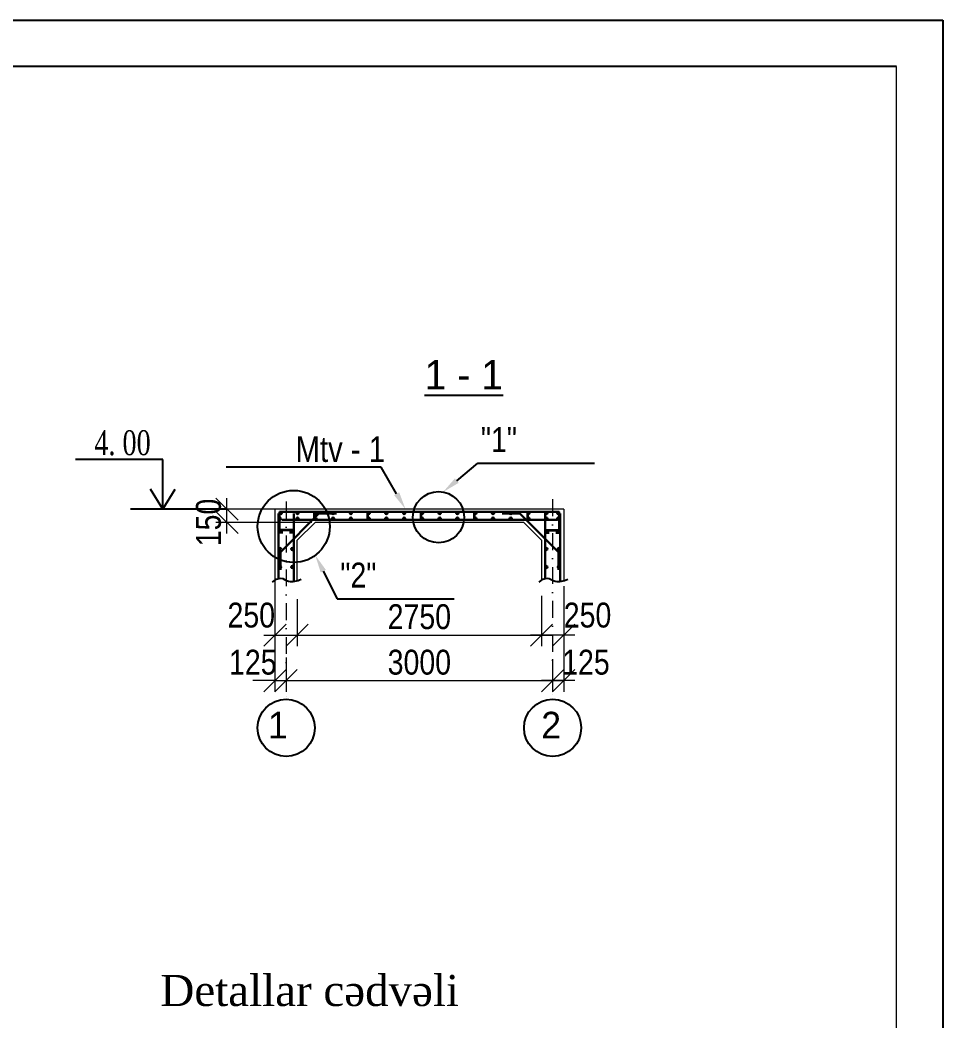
# Model space of a CAD drawing. Header units: millimetres. Extents: x 1177285 to 1225570, y -905119 to -683091.
# Drawn here: x 1215181 to 1225570, y -821580 to -810315 of the extents above; entities that cross this region are included whole.
import ezdxf
from ezdxf import colors
from ezdxf.entities.mleader import LeaderData, LeaderLine
from ezdxf.math import Vec2, Vec3

# ---------------------------------------------------------------- set-up
doc = ezdxf.new("R2010")
doc.units = ezdxf.units.MM
doc.linetypes.add('DASHDOT', pattern=[25.4, 12.7, -6.35, 0, -6.35])
doc.layers.add('Layer3', color=7, linetype='Continuous', lineweight=13)
doc.styles.add('400', font='times.ttf', dxfattribs={"width": 0.75, "height": 300})
doc.styles.get("Standard").update_dxf_attribs({"font": 'a3ar(la).ttf'})
doc.styles.add('style3', font='ARIAAL_.TTF', dxfattribs={"height": 300})
doc.styles.add('style6', font='ARIALN.TTF', dxfattribs={"height": 300})
doc.styles.add('Times New Roman', font='times.ttf')
doc.styles.add('yazitipi', font='ARIALN.TTF')
doc.dimstyles.new('sevda', dxfattribs={"dimscale": 100, "dimtxt": 2.8, "dimasz": 2.5, "dimexe": 1.25, "dimexo": 0.625, "dimtad": 1, "dimtxsty": 'yazitipi', "dimblk": 'OBLIQUE', "dimcen": 2.5, "dimdle": 1.25, "dimclrd": 253, "dimclre": 253, "dimclrt": 73, "dimaunit": 1, "dimadec": 3, "dimazin": 0, "dimtfac": 1, "dimtmove": 1, "dimatfit": 3, "dimfxl": 1, "dimlwd": 13, "dimlwe": 13, "dimarcsym": 0})

# ---------------------------------------------------------------- blocks, each defined once
blk = doc.blocks.new('ntnntyht')
at = {"color": 1, "lineweight": 25}
blk.add_line((1961564, -20955), (2003567, -20955), dxfattribs=at)
at = {"lineweight": 25}
blk.add_line((2003567, -20955), (2003567, -50629), dxfattribs=at)
at = {"color": 1, "lineweight": 25, "ltscale": 15}
blk.add_line((2003045, -21477), (1963653, -21477), dxfattribs=at)
at = {"lineweight": 5, "ltscale": 15}
blk.add_line((2003045, -50106), (2003045, -21477), dxfattribs=at)
blk = doc.blocks.new('_Oblique')
at = {"color": 0, "linetype": 'ByBlock', "lineweight": -2}
blk.add_line((-0.5, -0.5), (0.5, 0.5), dxfattribs=at)
blk = doc.blocks.new('*D216')
at = {"color": 253, "lineweight": 13, "ltscale": 5, "transparency": 16777216}
for p, q in [((1218176, -817489), (1218176, -817875)), ((1221176, -817508), (1221176, -817875)), ((1218051, -817750), (1221301, -817750))]:
    blk.add_line(p, q, dxfattribs=at)
at = {"layer": 'Defpoints', "color": 0, "lineweight": 30, "ltscale": 5, "transparency": 16777216}
for p in [(1218176, -817426), (1221176, -817445), (1221176, -817750)]:
    blk.add_point(p, dxfattribs=at)
at = {"color": 253, "lineweight": 13, "ltscale": 5, "transparency": 16777216, "xscale": 250, "yscale": 250, "zscale": 250, "rotation": 180}
blk.add_blockref('_Oblique', (1218176, -817750), dxfattribs=at)
at = {"color": 253, "lineweight": 13, "ltscale": 5, "transparency": 16777216, "xscale": 250, "yscale": 250, "zscale": 250}
blk.add_blockref('_Oblique', (1221176, -817750), dxfattribs=at)
at = {"color": 73, "ltscale": 5, "transparency": 16777216, "insert": (1219676, -817544), "char_height": 280, "attachment_point": 5, "style": 'yazitipi'}
blk.add_mtext('3000', dxfattribs=at)
blk = doc.blocks.new('*D217')
at = {"color": 253, "lineweight": 13, "ltscale": 15, "transparency": 16777216}
for p, q in [((1218051, -816553), (1218051, -817875)), ((1218176, -817587), (1218176, -817875)), ((1218051, -817750), (1217801, -817750)), ((1218051, -817750), (1218176, -817750)), ((1218176, -817750), (1218426, -817750))]:
    blk.add_line(p, q, dxfattribs=at)
at = {"layer": 'Defpoints', "color": 0, "lineweight": 30, "ltscale": 15, "transparency": 16777216}
for p in [(1218051, -816490), (1218176, -817525), (1218176, -817750)]:
    blk.add_point(p, dxfattribs=at)
at = {"color": 253, "lineweight": 13, "ltscale": 15, "transparency": 16777216, "xscale": 250, "yscale": 250, "zscale": 250}
blk.add_blockref('_Oblique', (1218051, -817750), dxfattribs=at)
at = {"color": 253, "lineweight": 13, "ltscale": 15, "transparency": 16777216, "xscale": 250, "yscale": 250, "zscale": 250, "rotation": 180}
blk.add_blockref('_Oblique', (1218176, -817750), dxfattribs=at)
at = {"color": 73, "ltscale": 15, "transparency": 16777216, "insert": (1217801, -817544), "char_height": 280, "attachment_point": 5, "style": 'yazitipi'}
blk.add_mtext('125', dxfattribs=at)
blk = doc.blocks.new('*D218')
at = {"color": 253, "lineweight": 13, "ltscale": 15, "transparency": 16777216}
for p, q in [((1221301, -816687), (1221301, -817875)), ((1221176, -817508), (1221176, -817875)), ((1221426, -817750), (1221051, -817750))]:
    blk.add_line(p, q, dxfattribs=at)
at = {"layer": 'Defpoints', "color": 0, "lineweight": 30, "ltscale": 15, "transparency": 16777216}
for p in [(1221301, -816624), (1221176, -817445), (1221176, -817750)]:
    blk.add_point(p, dxfattribs=at)
at = {"color": 253, "lineweight": 13, "ltscale": 15, "transparency": 16777216, "xscale": 250, "yscale": 250, "zscale": 250, "rotation": 180}
blk.add_blockref('_Oblique', (1221176, -817750), dxfattribs=at)
at = {"color": 253, "lineweight": 13, "ltscale": 15, "transparency": 16777216, "xscale": 250, "yscale": 250, "zscale": 250}
blk.add_blockref('_Oblique', (1221301, -817750), dxfattribs=at)
at = {"color": 73, "ltscale": 15, "transparency": 16777216, "insert": (1221551, -817544), "char_height": 280, "attachment_point": 5, "style": 'yazitipi'}
blk.add_mtext('125', dxfattribs=at)
blk = doc.blocks.new('*D219')
at = {"color": 253, "lineweight": 13, "ltscale": 15, "transparency": 16777216}
for p, q in [((1217510, -816095), (1217510, -815695)), ((1218439, -815820), (1217385, -815820)), ((1218464, -815970), (1217385, -815970))]:
    blk.add_line(p, q, dxfattribs=at)
at = {"layer": 'Defpoints', "color": 0, "lineweight": 30, "ltscale": 15, "transparency": 16777216}
for p in [(1217510, -815820), (1218501, -815820), (1218526, -815970)]:
    blk.add_point(p, dxfattribs=at)
at = {"color": 253, "lineweight": 13, "ltscale": 15, "transparency": 16777216, "xscale": 250, "yscale": 250, "zscale": 250}
for p, rotation in [((1217510, -815820), 90), ((1217510, -815970), 270)]:
    blk.add_blockref('_Oblique', p, dxfattribs=dict(at, rotation=rotation))
at = {"color": 73, "ltscale": 15, "transparency": 16777216, "insert": (1217304, -815970), "char_height": 280, "attachment_point": 5, "rotation": 90, "style": 'yazitipi'}
blk.add_mtext('150', dxfattribs=at)
blk = doc.blocks.new('*D220')
at = {"color": 253, "lineweight": 13, "ltscale": 15, "transparency": 16777216}
for p, q in [((1218301, -816834), (1218301, -817363)), ((1218051, -816885), (1218051, -817363)), ((1217926, -817238), (1218426, -817238))]:
    blk.add_line(p, q, dxfattribs=at)
at = {"layer": 'Defpoints', "color": 0, "lineweight": 30, "ltscale": 15, "transparency": 16777216}
for p in [(1218051, -816822), (1218301, -816772), (1218301, -817238)]:
    blk.add_point(p, dxfattribs=at)
at = {"color": 253, "lineweight": 13, "ltscale": 15, "transparency": 16777216, "xscale": 250, "yscale": 250, "zscale": 250, "rotation": 180}
blk.add_blockref('_Oblique', (1218051, -817238), dxfattribs=at)
at = {"color": 253, "lineweight": 13, "ltscale": 15, "transparency": 16777216, "xscale": 250, "yscale": 250, "zscale": 250}
blk.add_blockref('_Oblique', (1218301, -817238), dxfattribs=at)
at = {"color": 73, "ltscale": 15, "transparency": 16777216, "insert": (1217784, -817014), "char_height": 280, "attachment_point": 5, "style": 'yazitipi'}
blk.add_mtext('250', dxfattribs=at)
blk = doc.blocks.new('*D221')
at = {"color": 253, "lineweight": 13, "ltscale": 15, "transparency": 16777216}
for p, q in [((1221051, -816797), (1221051, -817363)), ((1218301, -816885), (1218301, -817363)), ((1218176, -817238), (1221176, -817238))]:
    blk.add_line(p, q, dxfattribs=at)
at = {"layer": 'Defpoints', "color": 0, "lineweight": 30, "ltscale": 15, "transparency": 16777216}
for p in [(1218301, -816822), (1221051, -816735), (1221051, -817238)]:
    blk.add_point(p, dxfattribs=at)
at = {"color": 253, "lineweight": 13, "ltscale": 15, "transparency": 16777216, "xscale": 250, "yscale": 250, "zscale": 250, "rotation": 180}
blk.add_blockref('_Oblique', (1218301, -817238), dxfattribs=at)
at = {"color": 253, "lineweight": 13, "ltscale": 15, "transparency": 16777216, "xscale": 250, "yscale": 250, "zscale": 250}
blk.add_blockref('_Oblique', (1221051, -817238), dxfattribs=at)
at = {"color": 73, "ltscale": 15, "transparency": 16777216, "insert": (1219676, -817032), "char_height": 280, "attachment_point": 5, "style": 'yazitipi'}
blk.add_mtext('2750', dxfattribs=at)
blk = doc.blocks.new('*D222')
at = {"color": 253, "lineweight": 13, "ltscale": 15, "transparency": 16777216}
for p, q in [((1221051, -816834), (1221051, -817363)), ((1221301, -816885), (1221301, -817363)), ((1221426, -817238), (1220926, -817238))]:
    blk.add_line(p, q, dxfattribs=at)
at = {"layer": 'Defpoints', "color": 0, "lineweight": 30, "ltscale": 15, "transparency": 16777216}
for p in [(1221051, -816772), (1221301, -816822), (1221051, -817238)]:
    blk.add_point(p, dxfattribs=at)
at = {"color": 253, "lineweight": 13, "ltscale": 15, "transparency": 16777216, "xscale": 250, "yscale": 250, "zscale": 250, "rotation": 180}
blk.add_blockref('_Oblique', (1221051, -817238), dxfattribs=at)
at = {"color": 253, "lineweight": 13, "ltscale": 15, "transparency": 16777216, "xscale": 250, "yscale": 250, "zscale": 250}
blk.add_blockref('_Oblique', (1221301, -817238), dxfattribs=at)
at = {"color": 73, "ltscale": 15, "transparency": 16777216, "insert": (1221569, -817014), "char_height": 280, "attachment_point": 5, "style": 'yazitipi'}
blk.add_mtext('250', dxfattribs=at)

msp = doc.modelspace()

# ---------------------------------------------------------------- hatches: boundary and pattern name
at = {"lineweight": 9, "ltscale": 15}
h = msp.add_hatch(dxfattribs=at)
h.set_pattern_fill('ANGLE', color=256, scale=0.95)
h.set_pattern_definition([(0, (262340.232, -93978.238), (0, 6.63575), [4.826, -1.80975]), (90, (262340.232, -93978.238), (-6.63575, 4e-16), [4.826, -1.80975])])
edge = h.paths.add_edge_path()
edge.add_arc((1218104.809, -815927.112), 12.714, 0, 360)
h = msp.add_hatch(dxfattribs=at)
h.set_pattern_fill('ANGLE', color=256, scale=0.95)
h.set_pattern_definition([(0, (262350.822, -93913.667), (0, 6.63575), [4.826, -1.80975]), (90, (262350.822, -93913.667), (-6.63575, 4e-16), [4.826, -1.80975])])
edge = h.paths.add_edge_path()
edge.add_arc((1218115.4, -815862.541), 12.714, 0, 360)
h = msp.add_hatch(dxfattribs=at)
h.set_pattern_fill('ANGLE', color=256, scale=0.95)
h.set_pattern_definition([(0, (262540.232, -93913.667), (0, 6.63575), [4.826, -1.80975]), (90, (262540.232, -93913.667), (-6.63575, 4e-16), [4.826, -1.80975])])
edge = h.paths.add_edge_path()
edge.add_arc((1218304.81, -815862.541), 12.714, 0, 360)
h = msp.add_hatch(dxfattribs=at)
h.set_pattern_fill('ANGLE', color=256, scale=0.95)
h.set_pattern_definition([(0, (262540.232, -93978.238), (0, 6.63575), [4.826, -1.80975]), (90, (262540.232, -93978.238), (-6.63575, 4e-16), [4.826, -1.80975])])
edge = h.paths.add_edge_path()
edge.add_arc((1218304.81, -815927.112), 12.714, 0, 360)
h = msp.add_hatch(dxfattribs=at)
h.set_pattern_fill('ANGLE', color=256, scale=0.95)
h.set_pattern_definition([(0, (262740.232, -93913.667), (0, 6.63575), [4.826, -1.80975]), (90, (262740.232, -93913.667), (-6.63575, 4e-16), [4.826, -1.80975])])
edge = h.paths.add_edge_path()
edge.add_arc((1218504.81, -815862.541), 12.714, 0, 360)
h = msp.add_hatch(dxfattribs=at)
h.set_pattern_fill('ANGLE', color=256, scale=0.95)
h.set_pattern_definition([(0, (262740.232, -93978.238), (0, 6.63575), [4.826, -1.80975]), (90, (262740.232, -93978.238), (-6.63575, 4e-16), [4.826, -1.80975])])
edge = h.paths.add_edge_path()
edge.add_arc((1218504.81, -815927.112), 12.714, 0, 360)
h = msp.add_hatch(dxfattribs=at)
h.set_pattern_fill('ANGLE', color=256, scale=0.95)
h.set_pattern_definition([(0, (262940.232, -93913.667), (0, 6.63575), [4.826, -1.80975]), (90, (262940.232, -93913.667), (-6.63575, 4e-16), [4.826, -1.80975])])
edge = h.paths.add_edge_path()
edge.add_arc((1218704.81, -815862.541), 12.714, 0, 360)
h = msp.add_hatch(dxfattribs=at)
h.set_pattern_fill('ANGLE', color=256, scale=0.95)
h.set_pattern_definition([(0, (262940.232, -93978.238), (0, 6.63575), [4.826, -1.80975]), (90, (262940.232, -93978.238), (-6.63575, 4e-16), [4.826, -1.80975])])
edge = h.paths.add_edge_path()
edge.add_arc((1218704.81, -815927.112), 12.714, 0, 360)
h = msp.add_hatch(dxfattribs=at)
h.set_pattern_fill('ANGLE', color=256, scale=0.95)
h.set_pattern_definition([(0, (263140.232, -93913.667), (0, 6.63575), [4.826, -1.80975]), (90, (263140.232, -93913.667), (-6.63575, 4e-16), [4.826, -1.80975])])
edge = h.paths.add_edge_path()
edge.add_arc((1218904.81, -815862.541), 12.714, 0, 360)
h = msp.add_hatch(dxfattribs=at)
h.set_pattern_fill('ANGLE', color=256, scale=0.95)
h.set_pattern_definition([(0, (263140.232, -93978.238), (0, 6.63575), [4.826, -1.80975]), (90, (263140.232, -93978.238), (-6.63575, 4e-16), [4.826, -1.80975])])
edge = h.paths.add_edge_path()
edge.add_arc((1218904.81, -815927.112), 12.714, 0, 360)
h = msp.add_hatch(dxfattribs=at)
h.set_pattern_fill('ANGLE', color=256, scale=0.95)
h.set_pattern_definition([(0, (263340.232, -93913.667), (0, 6.63575), [4.826, -1.80975]), (90, (263340.232, -93913.667), (-6.63575, 4e-16), [4.826, -1.80975])])
edge = h.paths.add_edge_path()
edge.add_arc((1219104.81, -815862.541), 12.714, 0, 360)
h = msp.add_hatch(dxfattribs=at)
h.set_pattern_fill('ANGLE', color=256, scale=0.95)
h.set_pattern_definition([(0, (263340.232, -93978.238), (0, 6.63575), [4.826, -1.80975]), (90, (263340.232, -93978.238), (-6.63575, 4e-16), [4.826, -1.80975])])
edge = h.paths.add_edge_path()
edge.add_arc((1219104.81, -815927.112), 12.714, 0, 360)
h = msp.add_hatch(dxfattribs=at)
h.set_pattern_fill('ANGLE', color=256, scale=0.95)
h.set_pattern_definition([(0, (263540.232, -93913.667), (0, 6.63575), [4.826, -1.80975]), (90, (263540.232, -93913.667), (-6.63575, 4e-16), [4.826, -1.80975])])
edge = h.paths.add_edge_path()
edge.add_arc((1219304.81, -815862.541), 12.714, 0, 360)
h = msp.add_hatch(dxfattribs=at)
h.set_pattern_fill('ANGLE', color=256, scale=0.95)
h.set_pattern_definition([(0, (263540.232, -93978.238), (0, 6.63575), [4.826, -1.80975]), (90, (263540.232, -93978.238), (-6.63575, 4e-16), [4.826, -1.80975])])
edge = h.paths.add_edge_path()
edge.add_arc((1219304.81, -815927.112), 12.714, 0, 360)
h = msp.add_hatch(dxfattribs=at)
h.set_pattern_fill('ANGLE', color=256, scale=0.95)
h.set_pattern_definition([(0, (263740.232, -93913.667), (0, 6.63575), [4.826, -1.80975]), (90, (263740.232, -93913.667), (-6.63575, 4e-16), [4.826, -1.80975])])
edge = h.paths.add_edge_path()
edge.add_arc((1219504.81, -815862.541), 12.714, 0, 360)
h = msp.add_hatch(dxfattribs=at)
h.set_pattern_fill('ANGLE', color=256, scale=0.95)
h.set_pattern_definition([(0, (263740.232, -93978.238), (0, 6.63575), [4.826, -1.80975]), (90, (263740.232, -93978.238), (-6.63575, 4e-16), [4.826, -1.80975])])
edge = h.paths.add_edge_path()
edge.add_arc((1219504.81, -815927.112), 12.714, 0, 360)
h = msp.add_hatch(dxfattribs=at)
h.set_pattern_fill('ANGLE', color=256, scale=0.95)
h.set_pattern_definition([(0, (263940.232, -93913.667), (0, 6.63575), [4.826, -1.80975]), (90, (263940.232, -93913.667), (-6.63575, 4e-16), [4.826, -1.80975])])
edge = h.paths.add_edge_path()
edge.add_arc((1219704.81, -815862.541), 12.714, 0, 360)
h = msp.add_hatch(dxfattribs=at)
h.set_pattern_fill('ANGLE', color=256, scale=0.95)
h.set_pattern_definition([(0, (263940.232, -93978.238), (0, 6.63575), [4.826, -1.80975]), (90, (263940.232, -93978.238), (-6.63575, 4e-16), [4.826, -1.80975])])
edge = h.paths.add_edge_path()
edge.add_arc((1219704.81, -815927.112), 12.714, 0, 360)
h = msp.add_hatch(dxfattribs=at)
h.set_pattern_fill('ANGLE', color=256, scale=0.95)
h.set_pattern_definition([(0, (264140.232, -93913.667), (0, 6.63575), [4.826, -1.80975]), (90, (264140.232, -93913.667), (-6.63575, 4e-16), [4.826, -1.80975])])
edge = h.paths.add_edge_path()
edge.add_arc((1219904.81, -815862.541), 12.714, 0, 360)
h = msp.add_hatch(dxfattribs=at)
h.set_pattern_fill('ANGLE', color=256, scale=0.95)
h.set_pattern_definition([(0, (264140.232, -93978.238), (0, 6.63575), [4.826, -1.80975]), (90, (264140.232, -93978.238), (-6.63575, 4e-16), [4.826, -1.80975])])
edge = h.paths.add_edge_path()
edge.add_arc((1219904.81, -815927.112), 12.714, 0, 360)
h = msp.add_hatch(dxfattribs=at)
h.set_pattern_fill('ANGLE', color=256, scale=0.95)
h.set_pattern_definition([(0, (264340.232, -93913.667), (0, 6.63575), [4.826, -1.80975]), (90, (264340.232, -93913.667), (-6.63575, 4e-16), [4.826, -1.80975])])
edge = h.paths.add_edge_path()
edge.add_arc((1220104.81, -815862.541), 12.714, 0, 360)
h = msp.add_hatch(dxfattribs=at)
h.set_pattern_fill('ANGLE', color=256, scale=0.95)
h.set_pattern_definition([(0, (264340.232, -93978.238), (0, 6.63575), [4.826, -1.80975]), (90, (264340.232, -93978.238), (-6.63575, 4e-16), [4.826, -1.80975])])
edge = h.paths.add_edge_path()
edge.add_arc((1220104.81, -815927.112), 12.714, 0, 360)
h = msp.add_hatch(dxfattribs=at)
h.set_pattern_fill('ANGLE', color=256, scale=0.95)
h.set_pattern_definition([(0, (264540.232, -93913.667), (0, 6.63575), [4.826, -1.80975]), (90, (264540.232, -93913.667), (-6.63575, 4e-16), [4.826, -1.80975])])
edge = h.paths.add_edge_path()
edge.add_arc((1220304.81, -815862.541), 12.714, 0, 360)
h = msp.add_hatch(dxfattribs=at)
h.set_pattern_fill('ANGLE', color=256, scale=0.95)
h.set_pattern_definition([(0, (264540.232, -93978.238), (0, 6.63575), [4.826, -1.80975]), (90, (264540.232, -93978.238), (-6.63575, 4e-16), [4.826, -1.80975])])
edge = h.paths.add_edge_path()
edge.add_arc((1220304.81, -815927.112), 12.714, 0, 360)
h = msp.add_hatch(dxfattribs=at)
h.set_pattern_fill('ANGLE', color=256, scale=0.95)
h.set_pattern_definition([(0, (264740.232, -93913.667), (0, 6.63575), [4.826, -1.80975]), (90, (264740.232, -93913.667), (-6.63575, 4e-16), [4.826, -1.80975])])
edge = h.paths.add_edge_path()
edge.add_arc((1220504.81, -815862.541), 12.714, 0, 360)
h = msp.add_hatch(dxfattribs=at)
h.set_pattern_fill('ANGLE', color=256, scale=0.95)
h.set_pattern_definition([(0, (264740.232, -93978.238), (0, 6.63575), [4.826, -1.80975]), (90, (264740.232, -93978.238), (-6.63575, 4e-16), [4.826, -1.80975])])
edge = h.paths.add_edge_path()
edge.add_arc((1220504.81, -815927.112), 12.714, 0, 360)
h = msp.add_hatch(dxfattribs=at)
h.set_pattern_fill('ANGLE', color=256, scale=0.95)
h.set_pattern_definition([(0, (264940.232, -93913.667), (0, 6.63575), [4.826, -1.80975]), (90, (264940.232, -93913.667), (-6.63575, 4e-16), [4.826, -1.80975])])
edge = h.paths.add_edge_path()
edge.add_arc((1220704.81, -815862.541), 12.714, 0, 360)
h = msp.add_hatch(dxfattribs=at)
h.set_pattern_fill('ANGLE', color=256, scale=0.95)
h.set_pattern_definition([(0, (264940.232, -93978.238), (0, 6.63575), [4.826, -1.80975]), (90, (264940.232, -93978.238), (-6.63575, 4e-16), [4.826, -1.80975])])
edge = h.paths.add_edge_path()
edge.add_arc((1220704.81, -815927.112), 12.714, 0, 360)
h = msp.add_hatch(dxfattribs=at)
h.set_pattern_fill('ANGLE', color=256, scale=0.95)
h.set_pattern_definition([(0, (265140.232, -93913.667), (0, 6.63575), [4.826, -1.80975]), (90, (265140.232, -93913.667), (-6.63575, 4e-16), [4.826, -1.80975])])
edge = h.paths.add_edge_path()
edge.add_arc((1220904.81, -815862.541), 12.714, 0, 360)
h = msp.add_hatch(dxfattribs=at)
h.set_pattern_fill('ANGLE', color=256, scale=0.95)
h.set_pattern_definition([(0, (265140.232, -93978.238), (0, 6.63575), [4.826, -1.80975]), (90, (265140.232, -93978.238), (-6.63575, 4e-16), [4.826, -1.80975])])
edge = h.paths.add_edge_path()
edge.add_arc((1220904.81, -815927.112), 12.714, 0, 360)
h = msp.add_hatch(dxfattribs=at)
h.set_pattern_fill('ANGLE', color=256, scale=0.95)
h.set_pattern_definition([(0, (265340.232, -93913.667), (0, 6.63575), [4.826, -1.80975]), (90, (265340.232, -93913.667), (-6.63575, 4e-16), [4.826, -1.80975])])
edge = h.paths.add_edge_path()
edge.add_arc((1221104.81, -815862.541), 12.714, 0, 360)
h = msp.add_hatch(dxfattribs=at)
h.set_pattern_fill('ANGLE', color=256, scale=0.95)
h.set_pattern_definition([(0, (265340.232, -93978.238), (0, 6.63575), [4.826, -1.80975]), (90, (265340.232, -93978.238), (-6.63575, 4e-16), [4.826, -1.80975])])
edge = h.paths.add_edge_path()
edge.add_arc((1221104.81, -815927.112), 12.714, 0, 360)
h = msp.add_hatch(dxfattribs=at)
h.set_pattern_fill('ANGLE', color=256, scale=0.95)
h.set_pattern_definition([(0, (265473.6317, -93913.667), (0, 6.63575), [4.826, -1.80975]), (90, (265473.6317, -93913.667), (-6.63575, 4e-16), [4.826, -1.80975])])
edge = h.paths.add_edge_path()
edge.add_arc((1221238.209, -815862.541), 12.714, 0, 360)
h = msp.add_hatch(dxfattribs=at)
h.set_pattern_fill('ANGLE', color=256, scale=0.95)
h.set_pattern_definition([(0, (265473.6317, -93978.238), (0, 6.63575), [4.826, -1.80975]), (90, (265473.6317, -93978.238), (-6.63575, 4e-16), [4.826, -1.80975])])
edge = h.paths.add_edge_path()
edge.add_arc((1221238.209, -815927.112), 12.714, 0, 360)
h = msp.add_hatch(dxfattribs=at)
h.set_pattern_fill('ANGLE', color=256)
h.set_pattern_definition([(0, (216428.907, -56123.643), (0, 6.985), [5.08, -1.905]), (90, (216428.907, -56123.643), (-6.985, 4e-16), [5.08, -1.905])])
edge = h.paths.add_edge_path()
edge.add_arc((1218105.968, -816069.826), 13.384, 0, 360)
h = msp.add_hatch(dxfattribs=at)
h.set_pattern_fill('ANGLE', color=256)
h.set_pattern_definition([(0, (216286.833, -56123.643), (0, 6.985), [5.08, -1.905]), (90, (216286.833, -56123.643), (-6.985, 4e-16), [5.08, -1.905])])
edge = h.paths.add_edge_path()
edge.add_arc((1218248.042, -816069.826), 13.384, 0, 360)
h = msp.add_hatch(dxfattribs=at)
h.set_pattern_fill('ANGLE', color=256)
h.set_pattern_definition([(0, (215036.833, -56123.643), (0, 6.985), [5.08, -1.905]), (90, (215036.833, -56123.643), (-6.985, 4e-16), [5.08, -1.905])])
edge = h.paths.add_edge_path()
edge.add_arc((1221104.81, -816069.826), 13.384, 0, 360)
h = msp.add_hatch(dxfattribs=at)
h.set_pattern_fill('ANGLE', color=256)
h.set_pattern_definition([(0, (215178.907, -56123.643), (0, 6.985), [5.08, -1.905]), (90, (215178.907, -56123.643), (-6.985, 4e-16), [5.08, -1.905])])
edge = h.paths.add_edge_path()
edge.add_arc((1221246.884, -816069.826), 13.384, 0, 360)
h = msp.add_hatch(dxfattribs=at)
h.set_pattern_fill('ANGLE', color=256)
h.set_pattern_definition([(0, (216428.907, -56323.643), (0, 6.985), [5.08, -1.905]), (90, (216428.907, -56323.643), (-6.985, 4e-16), [5.08, -1.905])])
edge = h.paths.add_edge_path()
edge.add_arc((1218105.968, -816269.826), 13.384, 0, 360)
h = msp.add_hatch(dxfattribs=at)
h.set_pattern_fill('ANGLE', color=256)
h.set_pattern_definition([(0, (216286.833, -56323.643), (0, 6.985), [5.08, -1.905]), (90, (216286.833, -56323.643), (-6.985, 4e-16), [5.08, -1.905])])
edge = h.paths.add_edge_path()
edge.add_arc((1218248.042, -816269.826), 13.384, 0, 360)
h = msp.add_hatch(dxfattribs=at)
h.set_pattern_fill('ANGLE', color=256)
h.set_pattern_definition([(0, (215036.833, -56323.643), (0, 6.985), [5.08, -1.905]), (90, (215036.833, -56323.643), (-6.985, 4e-16), [5.08, -1.905])])
edge = h.paths.add_edge_path()
edge.add_arc((1221104.81, -816269.826), 13.384, 0, 360)
h = msp.add_hatch(dxfattribs=at)
h.set_pattern_fill('ANGLE', color=256)
h.set_pattern_definition([(0, (215178.907, -56323.643), (0, 6.985), [5.08, -1.905]), (90, (215178.907, -56323.643), (-6.985, 4e-16), [5.08, -1.905])])
edge = h.paths.add_edge_path()
edge.add_arc((1221246.884, -816269.826), 13.384, 0, 360)
h = msp.add_hatch(dxfattribs=at)
h.set_pattern_fill('ANGLE', color=256)
h.set_pattern_definition([(0, (216428.907, -56523.643), (0, 6.985), [5.08, -1.905]), (90, (216428.907, -56523.643), (-6.985, 4e-16), [5.08, -1.905])])
edge = h.paths.add_edge_path()
edge.add_arc((1218105.968, -816469.826), 13.384, 0, 360)
h = msp.add_hatch(dxfattribs=at)
h.set_pattern_fill('ANGLE', color=256)
h.set_pattern_definition([(0, (216286.833, -56523.643), (0, 6.985), [5.08, -1.905]), (90, (216286.833, -56523.643), (-6.985, 4e-16), [5.08, -1.905])])
edge = h.paths.add_edge_path()
edge.add_arc((1218248.042, -816469.826), 13.384, 0, 360)
h = msp.add_hatch(dxfattribs=at)
h.set_pattern_fill('ANGLE', color=256)
h.set_pattern_definition([(0, (215036.833, -56523.643), (0, 6.985), [5.08, -1.905]), (90, (215036.833, -56523.643), (-6.985, 4e-16), [5.08, -1.905])])
edge = h.paths.add_edge_path()
edge.add_arc((1221104.81, -816469.826), 13.384, 0, 360)
h = msp.add_hatch(dxfattribs=at)
h.set_pattern_fill('ANGLE', color=256)
h.set_pattern_definition([(0, (215178.907, -56523.643), (0, 6.985), [5.08, -1.905]), (90, (215178.907, -56523.643), (-6.985, 4e-16), [5.08, -1.905])])
edge = h.paths.add_edge_path()
edge.add_arc((1221246.884, -816469.826), 13.384, 0, 360)

# ---------------------------------------------------------------- linework, layer by layer
at = {"color": 7}
msp.add_line((1216789.804, -815259.886), (1215804.734, -815259.886), dxfattribs=at)
at = {"color": 0}
msp.add_line((1216789.804, -815819.826), (1216789.804, -815259.886), dxfattribs=at)
at = {"linetype": 'DASHDOT', "lineweight": 15, "ltscale": 15}
for p, q in [((1221176.426, -815709.332), (1221176.426, -817960.045)), ((1218176.426, -815734.993), (1218176.426, -817960.045))]:
    msp.add_line(p, q, dxfattribs=at)
at = {"ltscale": 15}
msp.add_line((1217509.645, -815819.826), (1216424.439, -815819.826), dxfattribs=at)
at = {"lineweight": 13, "ltscale": 15}
for p, q in [((1218051.426, -816619.86), (1218051.426, -815819.826)), ((1221301.426, -815819.826), (1218051.426, -815819.826)), ((1221301.426, -815819.826), (1221301.426, -816624.474)), ((1218501.426, -815969.826), (1218301.426, -816169.826)), ((1220851.426, -815969.826), (1218501.426, -815969.826)), ((1220851.426, -815969.826), (1221051.426, -816169.826)), ((1218301.426, -816624.474), (1218301.426, -816169.826)), ((1218301.426, -816624.474), (1218301.426, -816219.826)), ((1221051.426, -816169.826), (1221051.426, -816619.86)), ((1221051.426, -816219.826), (1221051.426, -816619.86))]:
    msp.add_line(p, q, dxfattribs=at)
at = {"lineweight": 30, "ltscale": 15}
for p, q in [((1218091.426, -816599.21), (1218091.426, -815869.826)), ((1221251.426, -815849.826), (1218101.426, -815849.826)), ((1218101.426, -815849.826), (1218101.426, -816049.826)), ((1218261.426, -816633.934), (1218261.426, -815869.826)), ((1221091.426, -816599.21), (1221091.426, -815869.826)), ((1221251.426, -815849.826), (1221251.426, -816049.826)), ((1221261.426, -816633.934), (1221261.426, -815869.826)), ((1221226.426, -815939.826), (1218126.426, -815939.826))]:
    msp.add_line(p, q, dxfattribs=at)
at = {"color": 6, "lineweight": 35, "ltscale": 15}
for p, q in [((1218492.095, -815862.541), (1218492.095, -815927.112)), ((1219092.095, -815862.541), (1219092.095, -815927.112)), ((1219692.095, -815862.541), (1219692.095, -815927.112)), ((1220292.095, -815862.541), (1220292.095, -815927.112)), ((1220892.095, -815862.541), (1220892.095, -815927.112))]:
    msp.add_line(p, q, dxfattribs=at)
at = {"lineweight": 35, "ltscale": 15}
for p, q in [((1218248.042, -816056.442), (1218105.968, -816056.442)), ((1218139.008, -816083.21), (1218105.968, -816083.21)), ((1218248.042, -816083.21), (1218215.002, -816083.21)), ((1221104.81, -816056.442), (1221246.884, -816056.442)), ((1221104.81, -816083.21), (1221137.85, -816083.21)), ((1221213.843, -816083.21), (1221246.884, -816083.21))]:
    msp.add_line(p, q, dxfattribs=at)
at = {"color": 7, "ltscale": 15}
for points in [[(1216789.804, -815819.826), (1216651.203, -815595.482)], [(1216789.804, -815819.826), (1216928.406, -815595.482)]]:
    msp.add_lwpolyline(points, dxfattribs=at)
at = {"lineweight": 30, "ltscale": 15}
for points in [[(1218111.426, -816503.258), (1218111.426, -816303.258), (1218544.857, -815869.826), (1218744.857, -815869.826)], [(1221241.426, -816503.258), (1221241.426, -816303.258), (1220807.994, -815869.826), (1220607.994, -815869.826)]]:
    msp.add_lwpolyline(points, dxfattribs=at)
at = {"ltscale": 15}
for centre, radius in [((1218261.426, -816014.549), 405.89), ((1219892.068, -815910.931), 288.11)]:
    msp.add_circle(centre, radius, dxfattribs=at)
at = {"lineweight": 30, "ltscale": 15}
for centre, radius in [((1218104.809, -815927.112), 12.714), ((1218115.4, -815862.541), 12.714), ((1218304.81, -815862.541), 12.714), ((1218304.81, -815927.112), 12.714), ((1218504.81, -815862.541), 12.714), ((1218504.81, -815927.112), 12.714), ((1218704.81, -815862.541), 12.714), ((1218704.81, -815927.112), 12.714), ((1218904.81, -815862.541), 12.714), ((1218904.81, -815927.112), 12.714), ((1219104.81, -815862.541), 12.714), ((1219104.81, -815927.112), 12.714), ((1219304.81, -815862.541), 12.714), ((1219304.81, -815927.112), 12.714), ((1219504.81, -815862.541), 12.714), ((1219504.81, -815927.112), 12.714), ((1219704.81, -815862.541), 12.714), ((1219704.81, -815927.112), 12.714), ((1219904.81, -815862.541), 12.714), ((1219904.81, -815927.112), 12.714), ((1220104.81, -815862.541), 12.714), ((1220104.81, -815927.112), 12.714), ((1220304.81, -815862.541), 12.714), ((1220304.81, -815927.112), 12.714), ((1220504.81, -815862.541), 12.714), ((1220504.81, -815927.112), 12.714), ((1220704.81, -815862.541), 12.714), ((1220704.81, -815927.112), 12.714), ((1220904.81, -815862.541), 12.714), ((1220904.81, -815927.112), 12.714), ((1221104.81, -815862.541), 12.714), ((1221104.81, -815927.112), 12.714), ((1221238.209, -815862.541), 12.714), ((1221238.209, -815927.112), 12.714), ((1218105.968, -816069.826), 13.384), ((1218248.042, -816069.826), 13.384), ((1221104.81, -816069.826), 13.384), ((1221246.884, -816069.826), 13.384), ((1218105.968, -816269.826), 13.384), ((1218248.042, -816269.826), 13.384), ((1221104.81, -816269.826), 13.384), ((1221246.884, -816269.826), 13.384), ((1218105.968, -816469.826), 13.384), ((1218248.042, -816469.826), 13.384), ((1221104.81, -816469.826), 13.384), ((1221246.884, -816469.826), 13.384)]:
    msp.add_circle(centre, radius, dxfattribs=at)
at = {"ltscale": 2}
for centre in [(1218176.426, -818281.77), (1221176.426, -818281.77)]:
    msp.add_circle(centre, 321.726, dxfattribs=at)
at = {"ltscale": 15}
for points in [[(1218023.178, -816640.455), (1218053.873, -816617.277), (1218113.073, -816572.574), (1218218.691, -816656.622), (1218298.672, -816626.487), (1218346.749, -816608.372)], [(1221023.178, -816640.455), (1221053.873, -816617.277), (1221113.073, -816572.574), (1221218.691, -816656.622), (1221298.672, -816626.487), (1221346.749, -816608.372)]]:
    msp.add_open_spline(points, degree=3, knots=[0, 0, 0, 0, 102.727656868, 198.12263954, 341.876147478, 341.876147478, 341.876147478, 341.876147478], dxfattribs=at)

# ---------------------------------------------------------------- block references
at = {"color": 3, "xscale": 1.004925508461463, "yscale": 1.004925508461463, "zscale": 1.004925508461463}
msp.add_blockref('ntnntyht', (-787866.274, -789257.085), dxfattribs=at)

# ---------------------------------------------------------------- texts
at = {"lineweight": 9, "insert": (1216652.029, -814932.126), "char_height": 280, "width": 23109.77763, "attachment_point": 3, "style": '400'}
msp.add_mtext('{\\fTimes New Roman|b0|i0|c238|p18;4. 0}0', dxfattribs=at)
at = {"ltscale": 2, "char_height": 300, "width": 6406.56045, "attachment_point": 3, "style": 'style3'}
for s, insert in [('1', (1218194.373, -818100.385)), ('2', (1221271.075, -818100.385))]:
    msp.add_mtext(s, dxfattribs=dict(at, insert=insert))
at = {"color": 0, "lineweight": 0, "insert": (1216761.706, -821061.863), "char_height": 350, "width": 16391.5823, "attachment_point": 1, "style": 'Times New Roman'}
msp.add_mtext('{\\fTimes New Roman|b0|i0|c238|p18;Detallar cədvəli}', dxfattribs=at)
at = {"layer": 'Layer3', "color": 0, "lineweight": 25, "insert": (1216464.766, -814141.767), "char_height": 520, "width": 7423.62436, "attachment_point": 1}
msp.add_mtext('\\pxqc;{\\H0.63462x;\\L1 - 1\\H0.9845x;\\l }', dxfattribs=at)

# ---------------------------------------------------------------- dimensions: what is measured, and where the dimension line sits
at = {"ltscale": 15}
for base, p1, p2, angle, picture, middle in [((1217509.645, -815819.826), (1218526.035, -815969.826), (1218501.426, -815819.826), 90, '*D219', (1217509.645, -815969.826)), ((1221176.426, -817749.645), (1221301.426, -816624.474), (1221176.426, -817445.407), 180, '*D218', (1221551.426, -817749.645)), ((1221051.426, -817237.797), (1221301.426, -816822.009), (1221051.426, -816771.716), 180, '*D222', (1221569.143, -817219.413))]:
    dim = msp.add_linear_dim(base=base, p1=p1, p2=p2, angle=angle, dimstyle='sevda', dxfattribs=at)
    dim.commit()
    dim.dimension.update_dxf_attribs({"geometry": picture, "text_midpoint": middle, "dimtype": 160})
for base, p1, p2, picture, middle in [((1218176.426, -817749.645), (1218051.426, -816490.451), (1218176.426, -817524.685), '*D217', (1217801.426, -817749.645)), ((1218301.426, -817237.797), (1218051.426, -816822.009), (1218301.426, -816771.716), '*D220', (1217783.709, -817219.413)), ((1221051.426, -817237.797), (1218301.426, -816822.009), (1221051.426, -816734.636), '*D221', (1219676.426, -817237.797))]:
    dim = msp.add_linear_dim(base=base, p1=p1, p2=p2, dimstyle='sevda', dxfattribs=at)
    dim.commit()
    dim.dimension.update_dxf_attribs({"geometry": picture, "text_midpoint": middle, "dimtype": 160})
at = {"ltscale": 5}
dim = msp.add_linear_dim(base=(1221176.426, -817749.645), p1=(1218176.426, -817426.2), p2=(1221176.426, -817445.407), dimstyle='sevda', dxfattribs=at)
dim.commit()
dim.dimension.update_dxf_attribs({"geometry": '*D216', "text_midpoint": (1219676.426, -817544.185)})

# ---------------------------------------------------------------- leaders
at = {"color": 13, "linetype": 'ByBlock', "lineweight": 9}
ml = msp.add_multileader_mtext('Standard', dxfattribs=at)
ml.set_content('{\\fArial Narrow|b0|i0|c238|p34;\\H0.8x;\\C256;"1"    \\H1.25x; }', color=3, style='style6')
ml.set_leader_properties()
ml.build(insert=Vec2(0, 0))
ml.multileader.update_dxf_attribs({"text_left_attachment_type": 6, "text_right_attachment_type": 6, "dogleg_length": 50, "arrow_head_size": 200})
ctx = ml.context
ctx.base_point, ctx.char_height, ctx.arrow_head_size, ctx.landing_gap_size, ctx.plane_origin = Vec3(1220383.207, -815302.791), 350, 200, 0.15, Vec3(1213695.071, -811202.434)
ctx.left_attachment, ctx.right_attachment, ctx.text_align_type = 6, 6, 1
notes = []
notes.append((ctx, [(0, (1, 1, 0), (1220333.207, -815302.791), (1, 0), 50, [(0, [(1219942.945, -815627.348)], 0, [])])]))
ctx.mtext.insert, ctx.mtext.alignment, ctx.mtext.flow_direction = Vec3(1220571.584, -814896.791), 2, 5
ml = msp.add_multileader_mtext('Standard', dxfattribs=at)
ml.set_content('{\\fArial Narrow|b0|i0|c238|p34;\\C256;Mtv - 1      }', color=3, style='style6')
ml.set_leader_properties()
ml.build(insert=Vec2(0, 0))
ml.multileader.update_dxf_attribs({"text_left_attachment_type": 6, "text_right_attachment_type": 6, "dogleg_length": 0.36, "arrow_head_size": 200})
ctx = ml.context
ctx.base_point, ctx.char_height, ctx.arrow_head_size, ctx.landing_gap_size, ctx.plane_origin = Vec3(1218325.294, -815346.239), 287.5392, 200, 0.15, Vec3(1212096.382, -810735.279)
ctx.left_attachment, ctx.right_attachment, ctx.text_align_type = 6, 6, 1
notes.append((ctx, [(1, (1, 1, 0), (1219247.217, -815346.239), (-1, 0), 0.36, [(0, [(1219520.307, -815819.826)], 0, [])])]))
ctx.mtext.insert, ctx.mtext.alignment, ctx.mtext.flow_direction = Vec3(1218786.075, -815001.192), 2, 5
ml = msp.add_multileader_mtext('Standard', dxfattribs=at)
ml.set_content('{\\fArial Narrow|b0|i0|c238|p34;\\H0.8x;\\C256;"2"    \\H1.25x; }', color=3, style='style6')
ml.set_leader_properties()
ml.build(insert=Vec2(0, 0))
ml.multileader.update_dxf_attribs({"text_left_attachment_type": 6, "text_right_attachment_type": 6, "dogleg_length": 50, "arrow_head_size": 200})
ctx = ml.context
ctx.base_point, ctx.char_height, ctx.arrow_head_size, ctx.landing_gap_size, ctx.plane_origin = Vec3(1218800.981, -816827.806), 350, 200, 0.15, Vec3(1226006.574, -812780.172)
ctx.left_attachment, ctx.right_attachment, ctx.text_align_type = 6, 6, 1
notes.append((ctx, [(1, (1, 1, 0), (1218750.981, -816827.806), (1, 0), 50, [(0, [(1218504.626, -816339.511)], 0, [])])]))
ctx.mtext.insert, ctx.mtext.alignment, ctx.mtext.flow_direction = Vec3(1218989.358, -816421.806), 2, 5
for ctx, leaders in notes:
    for number, flags, end, landing, length, lines in leaders:
        leader = LeaderData()
        leader.index, (leader.has_last_leader_line, leader.has_dogleg_vector, leader.attachment_direction) = number, flags
        leader.last_leader_point, leader.dogleg_vector, leader.dogleg_length = Vec3(end), Vec3(landing), length
        for number, points, colour, breaks in lines:
            line = LeaderLine()
            line.index, line.vertices, line.color, line.breaks = number, Vec3.list(points), colors.encode_raw_color(colour), breaks
            leader.lines.append(line)
        ctx.leaders.append(leader)

doc.saveas('drawing.dxf')
